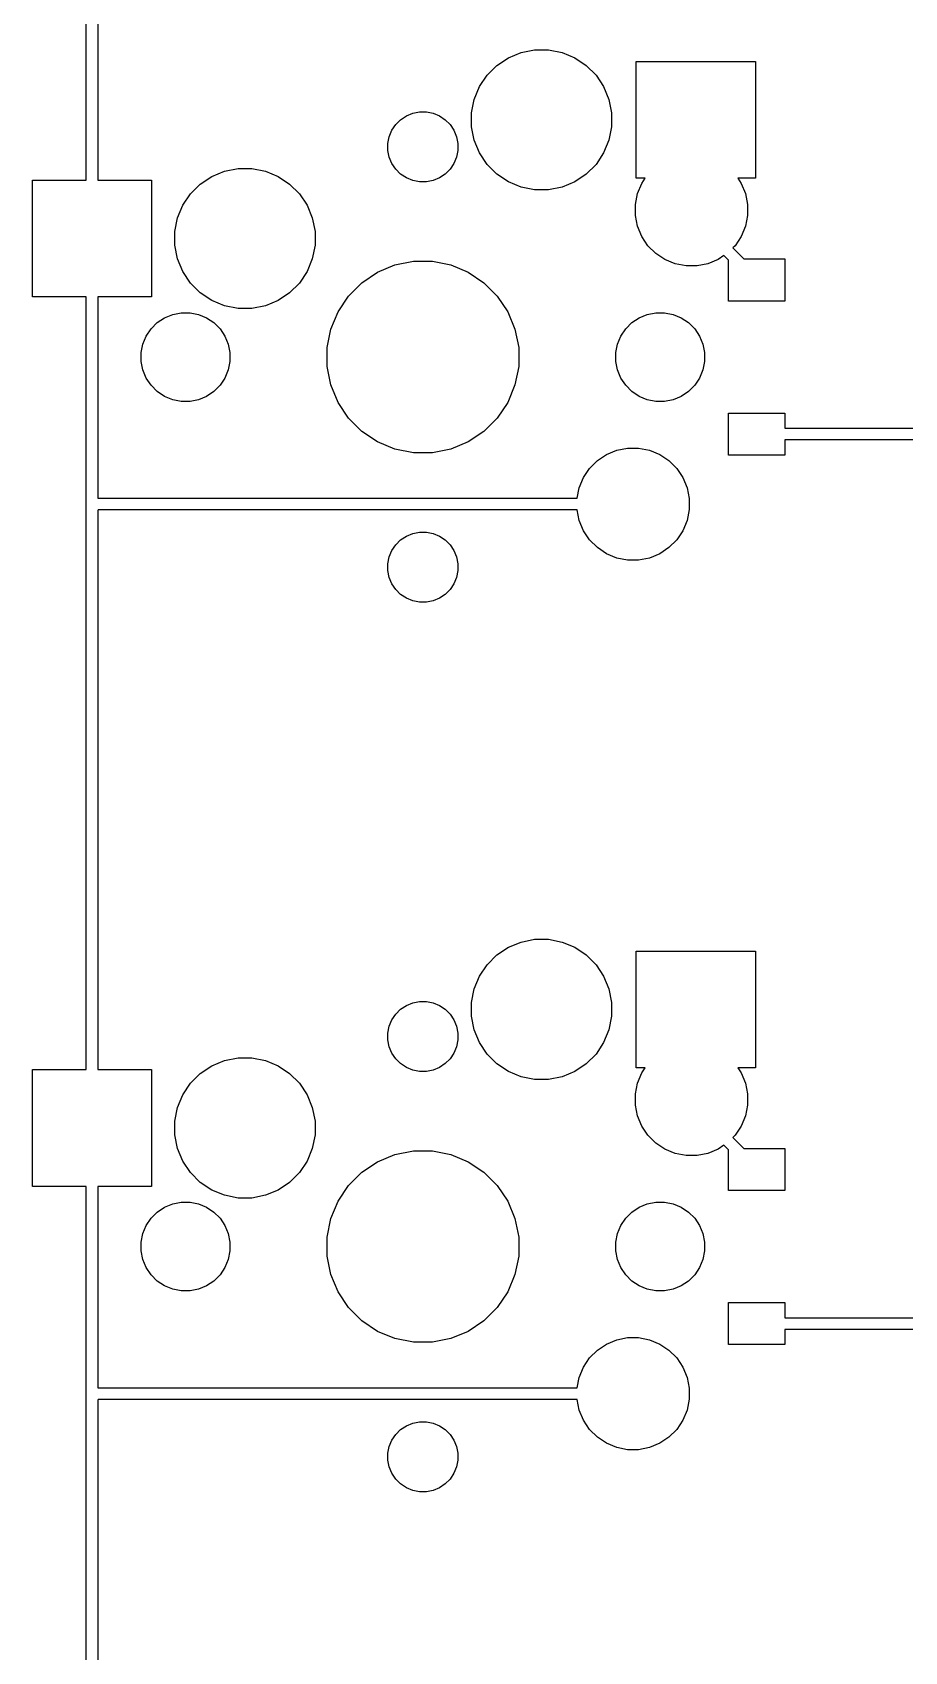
# Model space of a CAD drawing. Extents: x 109 to 185, y -151 to -34.
# Drawn here: x 109.11 to 127.79, y -110.27 to -75.6 of the extents above; entities that cross this region are included whole.
import ezdxf

# ---------------------------------------------------------------- set-up
doc = ezdxf.new("R2010")
doc.units = 0
doc.layers.add('BLACK', color=7, linetype='CONTINUOUS')

msp = doc.modelspace()

# ---------------------------------------------------------------- linework, layer by layer
at = {"layer": 'BLACK', "linetype": 'CONTINUOUS'}
for p, q in [((110.265, -78.76), (110.265, -66.6224)), ((110.515, -66.775), (110.515, -78.76)), ((119.059, -76.3049), (119.304, -76.1407)), ((119.304, -76.1407), (119.577, -76.0276)), ((119.577, -76.0276), (119.867, -75.97)), ((119.867, -75.97), (120.163, -75.97)), ((120.163, -75.97), (120.453, -76.0276)), ((120.453, -76.0276), (120.726, -76.1407)), ((120.726, -76.1407), (120.971, -76.3049)), ((122.042, -78.72), (122.042, -76.22)), ((122.042, -76.22), (124.592, -76.22)), ((124.592, -76.22), (124.592, -78.72)), ((118.686, -76.7595), (118.85, -76.5138)), ((118.85, -76.5138), (119.059, -76.3049)), ((120.971, -76.3049), (121.18, -76.5138)), ((121.18, -76.5138), (121.344, -76.7595)), ((118.573, -77.0325), (118.686, -76.7595)), ((121.344, -76.7595), (121.457, -77.0325)), ((117.256, -77.3288), (117.401, -77.3)), ((117.401, -77.3), (117.549, -77.3)), ((117.549, -77.3), (117.694, -77.3288)), ((118.515, -77.3223), (118.573, -77.0325)), ((118.515, -77.6177), (118.515, -77.3223)), ((121.457, -77.0325), (121.515, -77.3223)), ((121.515, -77.3223), (121.515, -77.6177)), ((116.81, -77.6947), (116.892, -77.5719)), ((116.892, -77.5719), (116.997, -77.4674)), ((116.997, -77.4674), (117.12, -77.3854)), ((117.12, -77.3854), (117.256, -77.3288)), ((117.694, -77.3288), (117.83, -77.3854)), ((117.83, -77.3854), (117.953, -77.4674)), ((117.953, -77.4674), (118.058, -77.5719)), ((118.058, -77.5719), (118.14, -77.6947)), ((118.573, -77.9075), (118.515, -77.6177)), ((121.515, -77.6177), (121.457, -77.9075)), ((116.725, -77.9761), (116.754, -77.8312)), ((116.725, -78.1239), (116.725, -77.9761)), ((116.754, -77.8312), (116.81, -77.6947)), ((118.14, -77.6947), (118.196, -77.8312)), ((118.196, -77.8312), (118.225, -77.9761)), ((118.225, -77.9761), (118.225, -78.1239)), ((118.686, -78.1805), (118.573, -77.9075)), ((121.457, -77.9075), (121.344, -78.1805)), ((116.754, -78.2688), (116.725, -78.1239)), ((116.81, -78.4053), (116.754, -78.2688)), ((118.196, -78.2688), (118.14, -78.4053)), ((118.225, -78.1239), (118.196, -78.2688)), ((118.85, -78.4262), (118.686, -78.1805)), ((121.344, -78.1805), (121.18, -78.4262)), ((112.709, -78.8449), (112.954, -78.6807)), ((112.954, -78.6807), (113.227, -78.5676)), ((113.227, -78.5676), (113.517, -78.51)), ((113.517, -78.51), (113.813, -78.51)), ((113.813, -78.51), (114.103, -78.5676)), ((114.103, -78.5676), (114.376, -78.6807)), ((114.376, -78.6807), (114.621, -78.8449)), ((116.892, -78.5281), (116.81, -78.4053)), ((116.997, -78.6326), (116.892, -78.5281)), ((117.12, -78.7146), (116.997, -78.6326)), ((117.256, -78.7712), (117.12, -78.7146)), ((117.83, -78.7146), (117.694, -78.7712)), ((117.953, -78.6326), (117.83, -78.7146)), ((118.058, -78.5281), (117.953, -78.6326)), ((118.14, -78.4053), (118.058, -78.5281)), ((119.059, -78.6351), (118.85, -78.4262)), ((119.304, -78.7993), (119.059, -78.6351)), ((120.971, -78.6351), (120.726, -78.7993)), ((121.18, -78.4262), (120.971, -78.6351)), ((109.115, -81.26), (109.115, -78.76)), ((109.115, -78.76), (110.265, -78.76)), ((110.515, -78.76), (111.665, -78.76)), ((111.665, -78.76), (111.665, -81.26)), ((112.336, -79.2995), (112.5, -79.0538)), ((112.5, -79.0538), (112.709, -78.8449)), ((114.621, -78.8449), (114.83, -79.0538)), ((114.83, -79.0538), (114.994, -79.2995)), ((117.401, -78.8), (117.256, -78.7712)), ((117.549, -78.8), (117.401, -78.8)), ((117.694, -78.7712), (117.549, -78.8)), ((119.577, -78.9124), (119.304, -78.7993)), ((119.867, -78.97), (119.577, -78.9124)), ((120.163, -78.97), (119.867, -78.97)), ((120.453, -78.9124), (120.163, -78.97)), ((120.726, -78.7993), (120.453, -78.9124)), ((122.025, -79.2818), (122.071, -79.05)), ((122.236, -78.72), (122.042, -78.72)), ((122.071, -79.05), (122.162, -78.8316)), ((122.162, -78.8316), (122.236, -78.72)), ((124.592, -78.72), (124.214, -78.72)), ((124.214, -78.72), (124.288, -78.8316)), ((124.288, -78.8316), (124.379, -79.05)), ((124.379, -79.05), (124.425, -79.2818)), ((112.223, -79.5725), (112.336, -79.2995)), ((114.994, -79.2995), (115.107, -79.5725)), ((122.025, -79.5182), (122.025, -79.2818)), ((124.425, -79.2818), (124.425, -79.5182)), ((112.165, -79.8623), (112.223, -79.5725)), ((115.107, -79.5725), (115.165, -79.8623)), ((122.071, -79.75), (122.025, -79.5182)), ((122.162, -79.9684), (122.071, -79.75)), ((124.379, -79.75), (124.288, -79.9684)), ((124.425, -79.5182), (124.379, -79.75)), ((112.165, -80.1577), (112.165, -79.8623)), ((115.165, -79.8623), (115.165, -80.1577)), ((122.293, -80.165), (122.162, -79.9684)), ((124.288, -79.9684), (124.157, -80.165)), ((112.223, -80.4475), (112.165, -80.1577)), ((112.336, -80.7205), (112.223, -80.4475)), ((115.107, -80.4475), (114.994, -80.7205)), ((115.165, -80.1577), (115.107, -80.4475)), ((122.46, -80.3321), (122.293, -80.165)), ((122.657, -80.4634), (122.46, -80.3321)), ((123.92, -80.3785), (123.793, -80.4634)), ((124.019, -80.4768), (123.92, -80.3785)), ((124.157, -80.165), (124.109, -80.2133)), ((124.109, -80.2133), (124.346, -80.45)), ((112.5, -80.9662), (112.336, -80.7205)), ((114.994, -80.7205), (114.83, -80.9662)), ((116.168, -80.9577), (116.504, -80.7333)), ((116.504, -80.7333), (116.877, -80.5788)), ((116.877, -80.5788), (117.273, -80.5)), ((117.273, -80.5), (117.677, -80.5)), ((117.677, -80.5), (118.073, -80.5788)), ((118.073, -80.5788), (118.446, -80.7333)), ((118.446, -80.7333), (118.782, -80.9577)), ((122.875, -80.5539), (122.657, -80.4634)), ((123.107, -80.6), (122.875, -80.5539)), ((123.343, -80.6), (123.107, -80.6)), ((123.575, -80.5539), (123.343, -80.6)), ((123.793, -80.4634), (123.575, -80.5539)), ((124.019, -81.35), (124.019, -80.4768)), ((124.346, -80.45), (125.219, -80.45)), ((125.219, -80.45), (125.219, -81.35)), ((112.709, -81.1751), (112.5, -80.9662)), ((114.83, -80.9662), (114.621, -81.1751)), ((115.883, -81.2432), (116.168, -80.9577)), ((118.782, -80.9577), (119.067, -81.2432)), ((110.265, -81.26), (109.115, -81.26)), ((110.265, -85.7776), (110.265, -81.26)), ((111.665, -81.26), (110.515, -81.26)), ((110.515, -81.26), (110.515, -85.575)), ((112.954, -81.3393), (112.709, -81.1751)), ((113.227, -81.4524), (112.954, -81.3393)), ((113.517, -81.51), (113.227, -81.4524)), ((114.103, -81.4524), (113.813, -81.51)), ((114.376, -81.3393), (114.103, -81.4524)), ((114.621, -81.1751), (114.376, -81.3393)), ((115.658, -81.579), (115.883, -81.2432)), ((119.067, -81.2432), (119.292, -81.579)), ((125.219, -81.35), (124.019, -81.35)), ((111.657, -81.9444), (111.789, -81.8121)), ((111.789, -81.8121), (111.945, -81.7081)), ((111.945, -81.7081), (112.118, -81.6365)), ((112.118, -81.6365), (112.301, -81.6)), ((112.301, -81.6), (112.489, -81.6)), ((112.489, -81.6), (112.672, -81.6365)), ((112.672, -81.6365), (112.845, -81.7081)), ((112.845, -81.7081), (113.001, -81.8121)), ((113.001, -81.8121), (113.133, -81.9444)), ((113.813, -81.51), (113.517, -81.51)), ((115.504, -81.952), (115.658, -81.579)), ((119.292, -81.579), (119.446, -81.952)), ((121.817, -81.9444), (121.949, -81.8121)), ((121.949, -81.8121), (122.105, -81.7081)), ((122.105, -81.7081), (122.278, -81.6365)), ((122.278, -81.6365), (122.461, -81.6)), ((122.461, -81.6), (122.649, -81.6)), ((122.649, -81.6), (122.832, -81.6365)), ((122.832, -81.6365), (123.005, -81.7081)), ((123.005, -81.7081), (123.161, -81.8121)), ((123.161, -81.8121), (123.293, -81.9444)), ((111.482, -82.2729), (111.553, -82.1)), ((111.553, -82.1), (111.657, -81.9444)), ((113.133, -81.9444), (113.237, -82.1)), ((113.237, -82.1), (113.308, -82.2729)), ((115.425, -82.3481), (115.504, -81.952)), ((119.446, -81.952), (119.525, -82.3481)), ((121.642, -82.2729), (121.713, -82.1)), ((121.713, -82.1), (121.817, -81.9444)), ((123.293, -81.9444), (123.397, -82.1)), ((123.397, -82.1), (123.468, -82.2729)), ((111.445, -82.4564), (111.482, -82.2729)), ((111.445, -82.6436), (111.445, -82.4564)), ((113.308, -82.2729), (113.345, -82.4564)), ((113.345, -82.4564), (113.345, -82.6436)), ((115.425, -82.7519), (115.425, -82.3481)), ((119.525, -82.3481), (119.525, -82.7519)), ((121.605, -82.4564), (121.642, -82.2729)), ((121.605, -82.6436), (121.605, -82.4564)), ((123.468, -82.2729), (123.505, -82.4564)), ((123.505, -82.4564), (123.505, -82.6436)), ((111.482, -82.8271), (111.445, -82.6436)), ((111.553, -83), (111.482, -82.8271)), ((113.308, -82.8271), (113.237, -83)), ((113.345, -82.6436), (113.308, -82.8271)), ((115.504, -83.148), (115.425, -82.7519)), ((119.525, -82.7519), (119.446, -83.148)), ((121.642, -82.8271), (121.605, -82.6436)), ((121.713, -83), (121.642, -82.8271)), ((123.468, -82.8271), (123.397, -83)), ((123.505, -82.6436), (123.468, -82.8271)), ((111.657, -83.1556), (111.553, -83)), ((111.789, -83.2879), (111.657, -83.1556)), ((113.133, -83.1556), (113.001, -83.2879)), ((113.237, -83), (113.133, -83.1556)), ((115.658, -83.521), (115.504, -83.148)), ((119.446, -83.148), (119.292, -83.521)), ((121.817, -83.1556), (121.713, -83)), ((121.949, -83.2879), (121.817, -83.1556)), ((123.293, -83.1556), (123.161, -83.2879)), ((123.397, -83), (123.293, -83.1556)), ((111.945, -83.3919), (111.789, -83.2879)), ((112.118, -83.4635), (111.945, -83.3919)), ((112.301, -83.5), (112.118, -83.4635)), ((112.489, -83.5), (112.301, -83.5)), ((112.672, -83.4635), (112.489, -83.5)), ((112.845, -83.3919), (112.672, -83.4635)), ((113.001, -83.2879), (112.845, -83.3919)), ((115.883, -83.8568), (115.658, -83.521)), ((119.292, -83.521), (119.067, -83.8568)), ((122.105, -83.3919), (121.949, -83.2879)), ((122.278, -83.4635), (122.105, -83.3919)), ((122.461, -83.5), (122.278, -83.4635)), ((122.649, -83.5), (122.461, -83.5)), ((122.832, -83.4635), (122.649, -83.5)), ((123.005, -83.3919), (122.832, -83.4635)), ((123.161, -83.2879), (123.005, -83.3919)), ((116.168, -84.1423), (115.883, -83.8568)), ((119.067, -83.8568), (118.782, -84.1423)), ((124.019, -84.65), (124.019, -83.75)), ((124.019, -83.75), (125.219, -83.75)), ((125.219, -83.75), (125.219, -84.075)), ((116.504, -84.3667), (116.168, -84.1423)), ((118.782, -84.1423), (118.446, -84.3667)), ((125.219, -84.075), (134.654, -84.075)), ((116.877, -84.5212), (116.504, -84.3667)), ((117.273, -84.6), (116.877, -84.5212)), ((117.677, -84.6), (117.273, -84.6)), ((118.073, -84.5212), (117.677, -84.6)), ((118.446, -84.3667), (118.073, -84.5212)), ((121.407, -84.6366), (121.625, -84.5461)), ((121.625, -84.5461), (121.857, -84.5)), ((121.857, -84.5), (122.093, -84.5)), ((122.093, -84.5), (122.325, -84.5461)), ((122.325, -84.5461), (122.543, -84.6366)), ((134.608, -84.325), (125.219, -84.325)), ((125.219, -84.325), (125.219, -84.65)), ((120.912, -85.1316), (121.043, -84.935)), ((121.043, -84.935), (121.21, -84.7679)), ((121.21, -84.7679), (121.407, -84.6366)), ((122.543, -84.6366), (122.74, -84.7679)), ((122.74, -84.7679), (122.907, -84.935)), ((122.907, -84.935), (123.038, -85.1316)), ((125.219, -84.65), (124.019, -84.65)), ((120.821, -85.35), (120.912, -85.1316)), ((123.038, -85.1316), (123.129, -85.35)), ((110.515, -85.575), (120.776, -85.575)), ((120.776, -85.575), (120.821, -85.35)), ((123.129, -85.35), (123.175, -85.5818)), ((123.175, -85.5818), (123.175, -85.8182)), ((110.264, -85.7837), (110.265, -85.7776)), ((110.265, -85.7899), (110.264, -85.7837)), ((110.265, -97.81), (110.265, -85.7899)), ((110.265, -85.7899), (110.265, -85.7899)), ((110.265, -85.7899), (110.265, -85.7899)), ((110.526, -85.825), (110.515, -85.8355)), ((110.515, -85.8355), (110.515, -97.81)), ((120.776, -85.825), (110.526, -85.825)), ((120.821, -86.05), (120.776, -85.825)), ((123.175, -85.8182), (123.129, -86.05)), ((117.12, -86.3854), (117.256, -86.3288)), ((117.256, -86.3288), (117.401, -86.3)), ((117.401, -86.3), (117.549, -86.3)), ((117.549, -86.3), (117.694, -86.3288)), ((117.694, -86.3288), (117.83, -86.3854)), ((120.912, -86.2684), (120.821, -86.05)), ((121.043, -86.465), (120.912, -86.2684)), ((123.038, -86.2684), (122.907, -86.465)), ((123.129, -86.05), (123.038, -86.2684)), ((116.81, -86.6947), (116.892, -86.5719)), ((116.892, -86.5719), (116.997, -86.4674)), ((116.997, -86.4674), (117.12, -86.3854)), ((117.83, -86.3854), (117.953, -86.4674)), ((117.953, -86.4674), (118.058, -86.5719)), ((118.058, -86.5719), (118.14, -86.6947)), ((121.21, -86.6321), (121.043, -86.465)), ((121.407, -86.7634), (121.21, -86.6321)), ((122.74, -86.6321), (122.543, -86.7634)), ((122.907, -86.465), (122.74, -86.6321)), ((116.725, -86.9761), (116.754, -86.8312)), ((116.725, -87.1239), (116.725, -86.9761)), ((116.754, -86.8312), (116.81, -86.6947)), ((118.14, -86.6947), (118.196, -86.8312)), ((118.196, -86.8312), (118.225, -86.9761)), ((118.225, -86.9761), (118.225, -87.1239)), ((121.625, -86.8539), (121.407, -86.7634)), ((121.857, -86.9), (121.625, -86.8539)), ((122.093, -86.9), (121.857, -86.9)), ((122.325, -86.8539), (122.093, -86.9)), ((122.543, -86.7634), (122.325, -86.8539)), ((116.754, -87.2688), (116.725, -87.1239)), ((116.81, -87.4053), (116.754, -87.2688)), ((118.196, -87.2688), (118.14, -87.4053)), ((118.225, -87.1239), (118.196, -87.2688)), ((116.892, -87.5281), (116.81, -87.4053)), ((116.997, -87.6326), (116.892, -87.5281)), ((117.12, -87.7146), (116.997, -87.6326)), ((117.256, -87.7712), (117.12, -87.7146)), ((117.83, -87.7146), (117.694, -87.7712)), ((117.953, -87.6326), (117.83, -87.7146)), ((118.058, -87.5281), (117.953, -87.6326)), ((118.14, -87.4053), (118.058, -87.5281)), ((117.401, -87.8), (117.256, -87.7712)), ((117.549, -87.8), (117.401, -87.8)), ((117.694, -87.7712), (117.549, -87.8)), ((118.85, -95.5638), (119.059, -95.3549)), ((119.059, -95.3549), (119.304, -95.1907)), ((119.304, -95.1907), (119.577, -95.0776)), ((119.577, -95.0776), (119.867, -95.02)), ((119.867, -95.02), (120.163, -95.02)), ((120.163, -95.02), (120.453, -95.0776)), ((120.453, -95.0776), (120.726, -95.1907)), ((120.726, -95.1907), (120.971, -95.3549)), ((120.971, -95.3549), (121.18, -95.5638)), ((122.042, -97.77), (122.042, -95.27)), ((122.042, -95.27), (124.592, -95.27)), ((124.592, -95.27), (124.592, -97.77)), ((118.686, -95.8095), (118.85, -95.5638)), ((121.18, -95.5638), (121.344, -95.8095)), ((118.573, -96.0825), (118.686, -95.8095)), ((121.344, -95.8095), (121.457, -96.0825)), ((117.12, -96.4354), (117.256, -96.3788)), ((117.256, -96.3788), (117.401, -96.35)), ((117.401, -96.35), (117.549, -96.35)), ((117.549, -96.35), (117.694, -96.3788)), ((117.694, -96.3788), (117.83, -96.4354)), ((118.515, -96.3723), (118.573, -96.0825)), ((118.515, -96.6677), (118.515, -96.3723)), ((121.457, -96.0825), (121.515, -96.3723)), ((121.515, -96.3723), (121.515, -96.6677)), ((116.754, -96.8812), (116.81, -96.7447)), ((116.81, -96.7447), (116.892, -96.6219)), ((116.892, -96.6219), (116.997, -96.5174)), ((116.997, -96.5174), (117.12, -96.4354)), ((117.83, -96.4354), (117.953, -96.5174)), ((117.953, -96.5174), (118.058, -96.6219)), ((118.058, -96.6219), (118.14, -96.7447)), ((118.14, -96.7447), (118.196, -96.8812)), ((118.573, -96.9575), (118.515, -96.6677)), ((121.515, -96.6677), (121.457, -96.9575)), ((116.725, -97.0261), (116.754, -96.8812)), ((116.725, -97.1739), (116.725, -97.0261)), ((118.196, -96.8812), (118.225, -97.0261)), ((118.225, -97.0261), (118.225, -97.1739)), ((118.686, -97.2305), (118.573, -96.9575)), ((121.457, -96.9575), (121.344, -97.2305)), ((116.754, -97.3188), (116.725, -97.1739)), ((116.81, -97.4553), (116.754, -97.3188)), ((118.196, -97.3188), (118.14, -97.4553)), ((118.225, -97.1739), (118.196, -97.3188)), ((118.85, -97.4762), (118.686, -97.2305)), ((121.344, -97.2305), (121.18, -97.4762)), ((112.709, -97.8949), (112.954, -97.7307)), ((112.954, -97.7307), (113.227, -97.6176)), ((113.227, -97.6176), (113.517, -97.56)), ((113.517, -97.56), (113.813, -97.56)), ((113.813, -97.56), (114.103, -97.6176)), ((114.103, -97.6176), (114.376, -97.7307)), ((114.376, -97.7307), (114.621, -97.8949)), ((116.892, -97.5781), (116.81, -97.4553)), ((116.997, -97.6826), (116.892, -97.5781)), ((117.12, -97.7646), (116.997, -97.6826)), ((117.256, -97.8212), (117.12, -97.7646)), ((117.83, -97.7646), (117.694, -97.8212)), ((117.953, -97.6826), (117.83, -97.7646)), ((118.058, -97.5781), (117.953, -97.6826)), ((118.14, -97.4553), (118.058, -97.5781)), ((119.059, -97.6851), (118.85, -97.4762)), ((119.304, -97.8493), (119.059, -97.6851)), ((120.971, -97.6851), (120.726, -97.8493)), ((121.18, -97.4762), (120.971, -97.6851)), ((122.236, -97.77), (122.042, -97.77)), ((122.162, -97.8816), (122.236, -97.77)), ((124.592, -97.77), (124.214, -97.77)), ((124.214, -97.77), (124.288, -97.8816)), ((109.115, -100.31), (109.115, -97.81)), ((109.115, -97.81), (110.265, -97.81)), ((110.515, -97.81), (111.665, -97.81)), ((111.665, -97.81), (111.665, -100.31)), ((112.336, -98.3495), (112.5, -98.1038)), ((112.5, -98.1038), (112.709, -97.8949)), ((114.621, -97.8949), (114.83, -98.1038)), ((114.83, -98.1038), (114.994, -98.3495)), ((117.401, -97.85), (117.256, -97.8212)), ((117.549, -97.85), (117.401, -97.85)), ((117.694, -97.8212), (117.549, -97.85)), ((119.577, -97.9624), (119.304, -97.8493)), ((119.867, -98.02), (119.577, -97.9624)), ((120.163, -98.02), (119.867, -98.02)), ((120.453, -97.9624), (120.163, -98.02)), ((120.726, -97.8493), (120.453, -97.9624)), ((122.025, -98.3318), (122.071, -98.1)), ((122.071, -98.1), (122.162, -97.8816)), ((124.288, -97.8816), (124.379, -98.1)), ((124.379, -98.1), (124.425, -98.3318)), ((112.223, -98.6225), (112.336, -98.3495)), ((114.994, -98.3495), (115.107, -98.6225)), ((122.025, -98.5682), (122.025, -98.3318)), ((124.425, -98.3318), (124.425, -98.5682)), ((112.165, -98.9123), (112.223, -98.6225)), ((115.107, -98.6225), (115.165, -98.9123)), ((122.071, -98.8), (122.025, -98.5682)), ((122.162, -99.0184), (122.071, -98.8)), ((124.379, -98.8), (124.288, -99.0184)), ((124.425, -98.5682), (124.379, -98.8)), ((112.165, -99.2077), (112.165, -98.9123)), ((115.165, -98.9123), (115.165, -99.2077)), ((122.293, -99.215), (122.162, -99.0184)), ((124.288, -99.0184), (124.157, -99.215)), ((112.223, -99.4975), (112.165, -99.2077)), ((112.336, -99.7705), (112.223, -99.4975)), ((115.107, -99.4975), (114.994, -99.7705)), ((115.165, -99.2077), (115.107, -99.4975)), ((122.46, -99.3821), (122.293, -99.215)), ((122.657, -99.5134), (122.46, -99.3821)), ((122.875, -99.6039), (122.657, -99.5134)), ((123.793, -99.5134), (123.575, -99.6039)), ((123.92, -99.4285), (123.793, -99.5134)), ((124.019, -99.5268), (123.92, -99.4285)), ((124.157, -99.215), (124.109, -99.2633)), ((124.109, -99.2633), (124.346, -99.5)), ((124.346, -99.5), (125.219, -99.5)), ((125.219, -99.5), (125.219, -100.4)), ((112.5, -100.016), (112.336, -99.7705)), ((114.994, -99.7705), (114.83, -100.016)), ((116.168, -100.008), (116.504, -99.7833)), ((116.504, -99.7833), (116.877, -99.6288)), ((116.877, -99.6288), (117.273, -99.55)), ((117.273, -99.55), (117.677, -99.55)), ((117.677, -99.55), (118.073, -99.6288)), ((118.073, -99.6288), (118.446, -99.7833)), ((118.446, -99.7833), (118.782, -100.008)), ((123.107, -99.65), (122.875, -99.6039)), ((123.343, -99.65), (123.107, -99.65)), ((123.575, -99.6039), (123.343, -99.65)), ((124.019, -100.4), (124.019, -99.5268)), ((112.709, -100.225), (112.5, -100.016)), ((114.83, -100.016), (114.621, -100.225)), ((115.883, -100.293), (116.168, -100.008)), ((118.782, -100.008), (119.067, -100.293)), ((110.265, -100.31), (109.115, -100.31)), ((110.265, -104.828), (110.265, -100.31)), ((111.665, -100.31), (110.515, -100.31)), ((110.515, -100.31), (110.515, -104.625)), ((112.954, -100.389), (112.709, -100.225)), ((113.227, -100.502), (112.954, -100.389)), ((113.517, -100.56), (113.227, -100.502)), ((113.813, -100.56), (113.517, -100.56)), ((114.103, -100.502), (113.813, -100.56)), ((114.376, -100.389), (114.103, -100.502)), ((114.621, -100.225), (114.376, -100.389)), ((115.658, -100.629), (115.883, -100.293)), ((119.067, -100.293), (119.292, -100.629)), ((125.219, -100.4), (124.019, -100.4)), ((111.657, -100.994), (111.789, -100.862)), ((111.789, -100.862), (111.945, -100.758)), ((111.945, -100.758), (112.118, -100.687)), ((112.118, -100.687), (112.301, -100.65)), ((112.301, -100.65), (112.489, -100.65)), ((112.489, -100.65), (112.672, -100.687)), ((112.672, -100.687), (112.845, -100.758)), ((112.845, -100.758), (113.001, -100.862)), ((113.001, -100.862), (113.133, -100.994)), ((115.504, -101.002), (115.658, -100.629)), ((119.292, -100.629), (119.446, -101.002)), ((121.817, -100.994), (121.949, -100.862)), ((121.949, -100.862), (122.105, -100.758)), ((122.105, -100.758), (122.278, -100.687)), ((122.278, -100.687), (122.461, -100.65)), ((122.461, -100.65), (122.649, -100.65)), ((122.649, -100.65), (122.832, -100.687)), ((122.832, -100.687), (123.005, -100.758)), ((123.005, -100.758), (123.161, -100.862)), ((123.161, -100.862), (123.293, -100.994)), ((111.482, -101.323), (111.553, -101.15)), ((111.553, -101.15), (111.657, -100.994)), ((113.133, -100.994), (113.237, -101.15)), ((113.237, -101.15), (113.308, -101.323)), ((115.425, -101.398), (115.504, -101.002)), ((119.446, -101.002), (119.525, -101.398)), ((121.642, -101.323), (121.713, -101.15)), ((121.713, -101.15), (121.817, -100.994)), ((123.293, -100.994), (123.397, -101.15)), ((123.397, -101.15), (123.468, -101.323)), ((111.445, -101.506), (111.482, -101.323)), ((111.445, -101.694), (111.445, -101.506)), ((113.308, -101.323), (113.345, -101.506)), ((113.345, -101.506), (113.345, -101.694)), ((115.425, -101.802), (115.425, -101.398)), ((119.525, -101.398), (119.525, -101.802)), ((121.605, -101.506), (121.642, -101.323)), ((121.605, -101.694), (121.605, -101.506)), ((123.468, -101.323), (123.505, -101.506)), ((123.505, -101.506), (123.505, -101.694)), ((111.482, -101.877), (111.445, -101.694)), ((111.553, -102.05), (111.482, -101.877)), ((113.308, -101.877), (113.237, -102.05)), ((113.345, -101.694), (113.308, -101.877)), ((115.504, -102.198), (115.425, -101.802)), ((119.525, -101.802), (119.446, -102.198)), ((121.642, -101.877), (121.605, -101.694)), ((121.713, -102.05), (121.642, -101.877)), ((123.468, -101.877), (123.397, -102.05)), ((123.505, -101.694), (123.468, -101.877)), ((111.657, -102.206), (111.553, -102.05)), ((111.789, -102.338), (111.657, -102.206)), ((113.133, -102.206), (113.001, -102.338)), ((113.237, -102.05), (113.133, -102.206)), ((115.658, -102.571), (115.504, -102.198)), ((119.446, -102.198), (119.292, -102.571)), ((121.817, -102.206), (121.713, -102.05)), ((121.949, -102.338), (121.817, -102.206)), ((123.293, -102.206), (123.161, -102.338)), ((123.397, -102.05), (123.293, -102.206)), ((111.945, -102.442), (111.789, -102.338)), ((112.118, -102.513), (111.945, -102.442)), ((112.301, -102.55), (112.118, -102.513)), ((112.489, -102.55), (112.301, -102.55)), ((112.672, -102.513), (112.489, -102.55)), ((112.845, -102.442), (112.672, -102.513)), ((113.001, -102.338), (112.845, -102.442)), ((115.883, -102.907), (115.658, -102.571)), ((119.292, -102.571), (119.067, -102.907)), ((122.105, -102.442), (121.949, -102.338)), ((122.278, -102.513), (122.105, -102.442)), ((122.461, -102.55), (122.278, -102.513)), ((122.649, -102.55), (122.461, -102.55)), ((122.832, -102.513), (122.649, -102.55)), ((123.005, -102.442), (122.832, -102.513)), ((123.161, -102.338), (123.005, -102.442)), ((116.168, -103.192), (115.883, -102.907)), ((119.067, -102.907), (118.782, -103.192)), ((124.019, -103.7), (124.019, -102.8)), ((124.019, -102.8), (125.219, -102.8)), ((125.219, -102.8), (125.219, -103.125)), ((116.504, -103.417), (116.168, -103.192)), ((118.782, -103.192), (118.446, -103.417)), ((125.219, -103.125), (134.654, -103.125)), ((116.877, -103.571), (116.504, -103.417)), ((117.273, -103.65), (116.877, -103.571)), ((117.677, -103.65), (117.273, -103.65)), ((118.073, -103.571), (117.677, -103.65)), ((118.446, -103.417), (118.073, -103.571)), ((121.407, -103.687), (121.625, -103.596)), ((121.625, -103.596), (121.857, -103.55)), ((121.857, -103.55), (122.093, -103.55)), ((122.093, -103.55), (122.325, -103.596)), ((122.325, -103.596), (122.543, -103.687)), ((134.608, -103.375), (125.219, -103.375)), ((125.219, -103.375), (125.219, -103.7)), ((120.912, -104.182), (121.043, -103.985)), ((121.043, -103.985), (121.21, -103.818)), ((121.21, -103.818), (121.407, -103.687)), ((122.543, -103.687), (122.74, -103.818)), ((122.74, -103.818), (122.907, -103.985)), ((122.907, -103.985), (123.038, -104.182)), ((125.219, -103.7), (124.019, -103.7)), ((120.821, -104.4), (120.912, -104.182)), ((123.038, -104.182), (123.129, -104.4)), ((110.515, -104.625), (120.776, -104.625)), ((120.776, -104.625), (120.821, -104.4)), ((123.129, -104.4), (123.175, -104.632)), ((123.175, -104.632), (123.175, -104.868)), ((110.264, -104.834), (110.265, -104.828)), ((110.265, -104.84), (110.264, -104.834)), ((110.265, -116.86), (110.265, -104.84)), ((110.265, -104.84), (110.265, -104.84)), ((110.265, -104.84), (110.265, -104.84)), ((110.526, -104.875), (110.515, -104.886)), ((110.515, -104.886), (110.515, -116.86)), ((120.776, -104.875), (110.526, -104.875)), ((120.821, -105.1), (120.776, -104.875)), ((123.175, -104.868), (123.129, -105.1)), ((117.12, -105.435), (117.256, -105.379)), ((117.256, -105.379), (117.401, -105.35)), ((117.401, -105.35), (117.549, -105.35)), ((117.549, -105.35), (117.694, -105.379)), ((117.694, -105.379), (117.83, -105.435)), ((120.912, -105.318), (120.821, -105.1)), ((121.043, -105.515), (120.912, -105.318)), ((123.038, -105.318), (122.907, -105.515)), ((123.129, -105.1), (123.038, -105.318)), ((116.754, -105.881), (116.81, -105.745)), ((116.81, -105.745), (116.892, -105.622)), ((116.892, -105.622), (116.997, -105.517)), ((116.997, -105.517), (117.12, -105.435)), ((117.83, -105.435), (117.953, -105.517)), ((117.953, -105.517), (118.058, -105.622)), ((118.058, -105.622), (118.14, -105.745)), ((118.14, -105.745), (118.196, -105.881)), ((121.21, -105.682), (121.043, -105.515)), ((121.407, -105.813), (121.21, -105.682)), ((122.74, -105.682), (122.543, -105.813)), ((122.907, -105.515), (122.74, -105.682)), ((116.725, -106.026), (116.754, -105.881)), ((116.725, -106.174), (116.725, -106.026)), ((118.196, -105.881), (118.225, -106.026)), ((118.225, -106.026), (118.225, -106.174)), ((121.625, -105.904), (121.407, -105.813)), ((121.857, -105.95), (121.625, -105.904)), ((122.093, -105.95), (121.857, -105.95)), ((122.325, -105.904), (122.093, -105.95)), ((122.543, -105.813), (122.325, -105.904)), ((116.754, -106.319), (116.725, -106.174)), ((116.81, -106.455), (116.754, -106.319)), ((116.892, -106.578), (116.81, -106.455)), ((118.14, -106.455), (118.058, -106.578)), ((118.196, -106.319), (118.14, -106.455)), ((118.225, -106.174), (118.196, -106.319)), ((116.997, -106.683), (116.892, -106.578)), ((117.12, -106.765), (116.997, -106.683)), ((117.256, -106.821), (117.12, -106.765)), ((117.83, -106.765), (117.694, -106.821)), ((117.953, -106.683), (117.83, -106.765)), ((118.058, -106.578), (117.953, -106.683)), ((117.401, -106.85), (117.256, -106.821)), ((117.549, -106.85), (117.401, -106.85)), ((117.694, -106.821), (117.549, -106.85))]:
    msp.add_line(p, q, dxfattribs=at)

doc.saveas('drawing.dxf')
